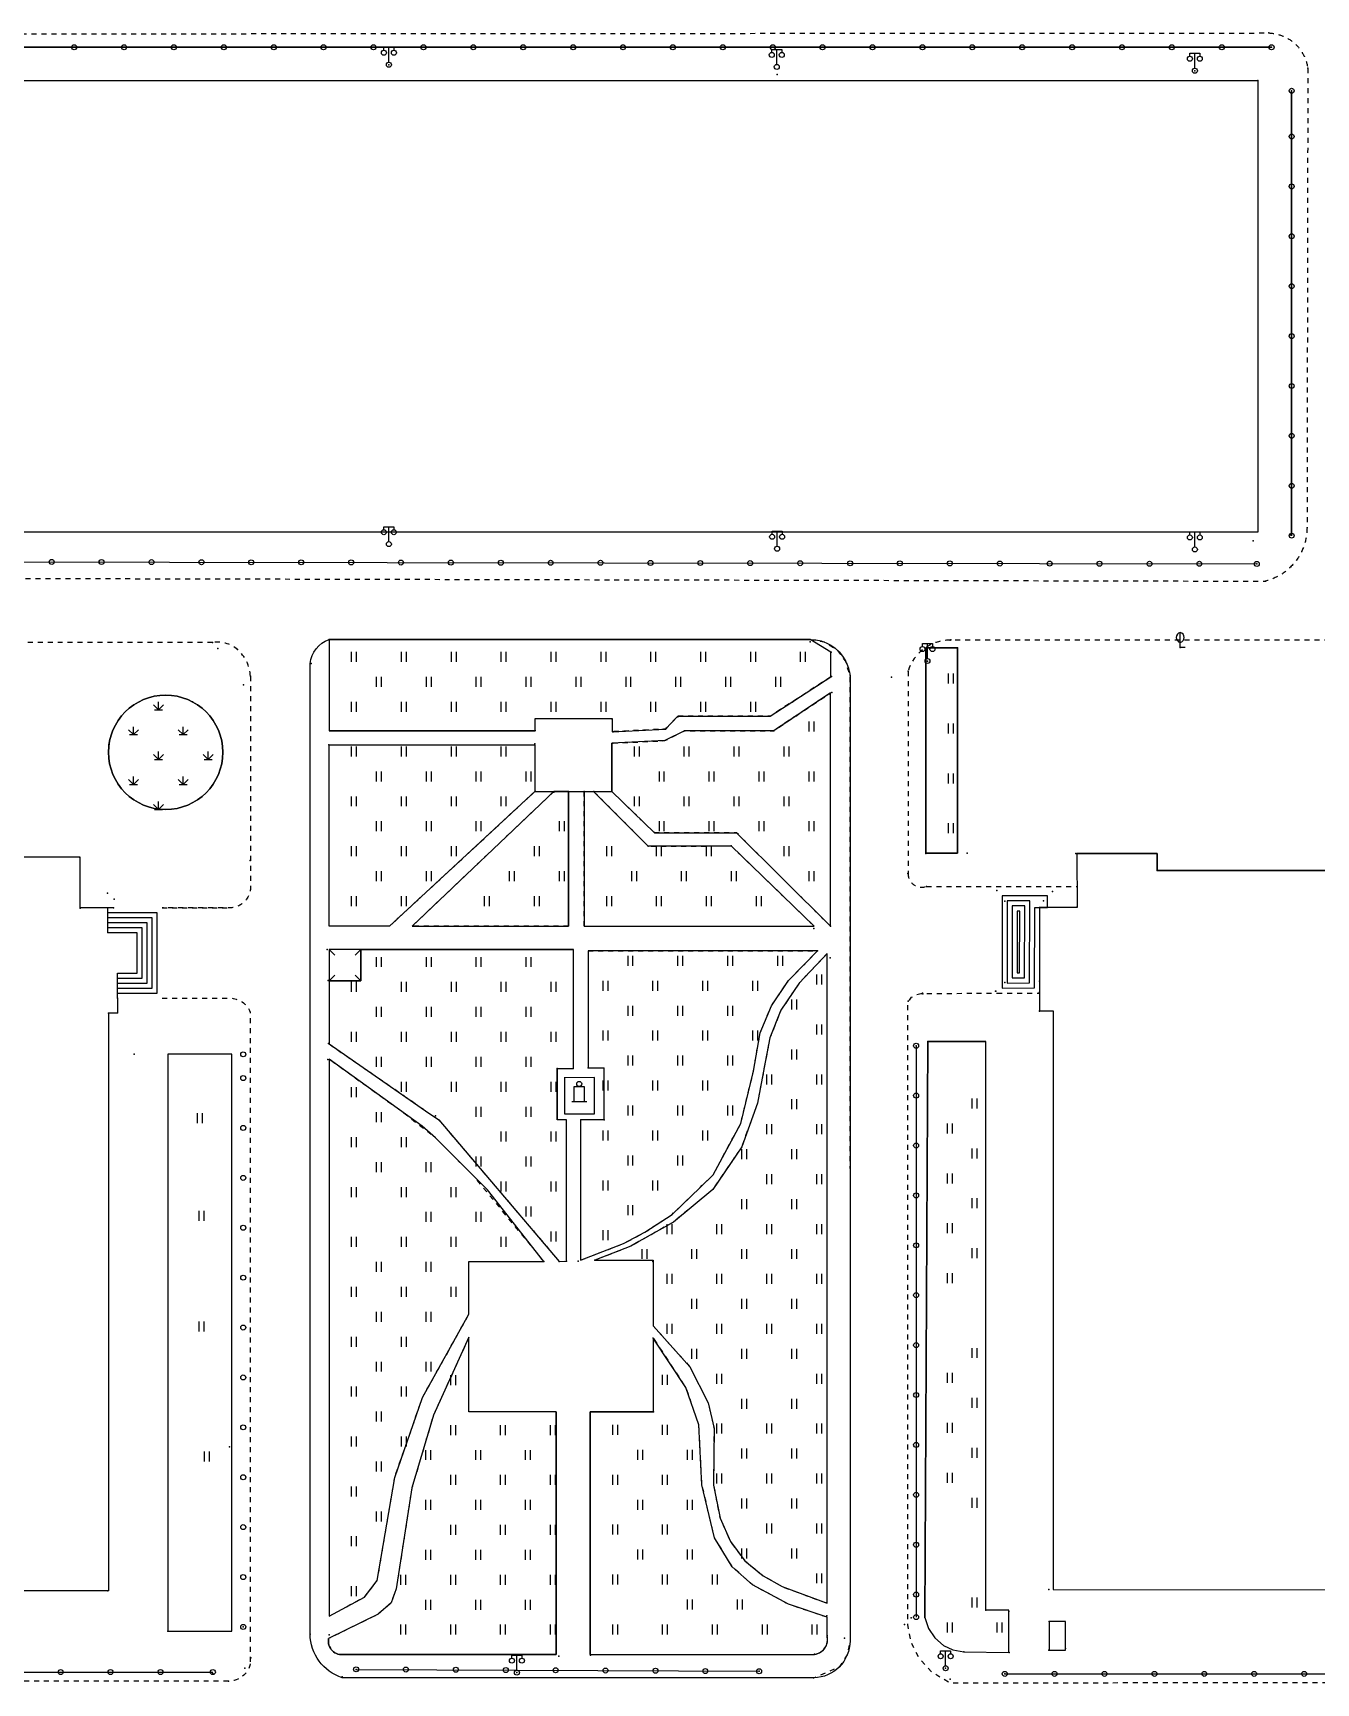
# Model space of a CAD drawing. Extents: x -992 to 2561, y -723 to 1492.
# Drawn here: x 2074.1 to 2202.7, y 652.7 to 818.1 of the extents above; entities that cross this region are included whole.
import ezdxf

# ---------------------------------------------------------------- set-up
doc = ezdxf.new("R2010")
doc.units = 0
doc.header["$LTSCALE"] = 0.5
doc.header["$PDSIZE"] = 0.2
doc.linetypes.add('X6', pattern=[2, 1, -1])
doc.layers.get('0').update_dxf_attribs({"linetype": 'CONTINUOUS'})
doc.layers.add('ASSIST', color=7, linetype='CONTINUOUS', plot=False)
for name, color, linetype in [('DLDW', 11, 'CONTINUOUS'), ('DLSS', 4, 'CONTINUOUS'), ('GCD', 1, 'CONTINUOUS'), ('JMD', 6, 'CONTINUOUS'), ('ZBTZ', 3, 'CONTINUOUS'), ('ZDH', 1, 'CONTINUOUS')]:
    doc.layers.add(name, color=color, linetype=linetype)
doc.linetypes.add('1161', pattern='A,0,[149,AAA.SHX,S=0.15,R=0,X=0,Y=0],-1.6', length=1.6)

# ---------------------------------------------------------------- blocks, each defined once
blk = doc.blocks.new('gc170')
at = {"linetype": 'Continuous'}
blk.add_circle((0, 0), 0.5, dxfattribs=at)
blk = doc.blocks.new('gc124')
for p, q in [((-1, 1), (0, 0)), ((-0.8, 0), (0.8, 0)), ((0, 0), (0, 1.6)), ((0, 0), (1, 1))]:
    blk.add_line(p, q)
blk = doc.blocks.new('gc121')
for p, q in [((-0.5, -1), (-0.5, 1)), ((0.5, -1), (0.5, 1))]:
    blk.add_line(p, q)
blk = doc.blocks.new('gc097')
for p, q in [((-1, 2.9), (-1, 3.5)), ((-1, 3.5), (1, 3.5)), ((0, 0.5), (0, 3.5)), ((1, 3.5), (1, 2.9))]:
    blk.add_line(p, q)
for centre in [(-1, 2.4), (0, 0), (1, 2.4)]:
    blk.add_circle(centre, 0.5)
blk = doc.blocks.new('gc143')
for p, q in [((0, 0), (0, 3)), ((1, 0), (0, 0))]:
    blk.add_line(p, q)
for centre, start, end in [((0.225, 2), 102.68038, 257.31962), ((-0.225, 2), 282.68038, 77.31962)]:
    blk.add_arc(centre, 1.025, start, end)
blk = doc.blocks.new('gc107')
for p, q in [((-1.5, 0), (1.5, 0)), ((-1, 0), (-1, 3)), ((-1, 3), (1, 3)), ((1, 3), (1, 0))]:
    blk.add_line(p, q)
blk.add_circle((0, 3.5), 0.5)

msp = doc.modelspace()

# ---------------------------------------------------------------- linework, layer by layer
at = {"linetype": 'Continuous'}
for p, q in [((2154.08, 756.02, -1.49), (2152, 757.3, 3.12)), ((2124.45, 748.17, -0.49), (2103.79, 748.14, 0.34)), ((2103.79, 728.58, 0.62), (2103.79, 746.75, 0.62)), ((2103.79, 746.75, 0.62), (2124.41, 746.75, 3.12)), ((2124.41, 746.75, 3.12), (2124.41, 742.07, 3.12)), ((2132.13, 742.07, 3.12), (2132.13, 746.9, 3.12)), ((2124.45, 742.09, -0.55), (2109.85, 728.58, -0.36)), ((2126.31, 742.08, -0.57), (2112.12, 728.58, -0.37)), ((2124.41, 742.07, 3.12), (2132.13, 742.07, 3.12)), ((2127.79, 742.07, -0.58), (2127.79, 728.58, -0.41)), ((2127.79, 742.07, -0.58), (2129.36, 742.05, -0.57)), ((2129.36, 742.05, -0.57), (2129.36, 728.58, -0.42)), ((2109.85, 728.58, 0.62), (2103.79, 728.58, 0.62)), ((2103.79, 726.24, -0.43), (2103.79, 723.1, -0.54)), ((2106.97, 723.1, -0.54), (2106.97, 726.23, -0.43)), ((2103.79, 723.1, -0.54), (2106.97, 723.1, -0.54)), ((2103.79, 723.1, 3.12), (2103.79, 716.77, 3.12)), ((2163.8, 717, -0.4), (2169.61, 717, -1.58)), ((2126.64, 714.32, 0.74), (2128.23, 714.32, -0.44)), ((2126.85, 694.98, -0.39), (2127.59, 694.99, 0.85)), ((2136.25, 687.27, 1.18), (2136.25, 687.37, 1.71)), ((2136.25, 687.27, 1.18), (2136.25, 679.9, 3.11)), ((2129.96, 655.6, 3.12), (2129.96, 679.9, 3.12)), ((2153.7, 657.48, 3.12), (2153.7, 659.32, -0.93)), ((2129.96, 655.6, 3.12), (2152.44, 655.6, 3.12))]:
    msp.add_line(p, q, dxfattribs=at)
at = {"linetype": 'Continuous', "flags": 128}
for points, elevation in [([(2198.23, 816.64), (2068.24, 816.64)], 1.65), ([(2200.24, 812.28), (2200.24, 767.7)], 1.46), ([(2103.79, 757.3), (2152, 757.3)], 3.12), ([(2103.79, 757.3), (2103.79, 748.14), (2124.45, 748.14), (2124.45, 749.37), (2132.16, 749.37), (2132.16, 748.06)], 3.12), ([(2154.08, 753.57), (2154.08, 756.02)], -1.49), ([(2101.89, 657.64), (2101.89, 754.88)], 3.12), ([(2154.02, 728.58), (2154.02, 751.94)], -0.48), ([(2130.33, 742.04), (2135.77, 736.58), (2144.08, 736.61), (2152.38, 728.58)], -0.57), ([(2178.72, 735.84), (2186.76, 735.84), (2186.76, 734.16)], -0.39), ([(2186.76, 734.16), (2241.74, 734.16), (2270.45, 734.16)], -0.39), ([(2106.97, 726.23), (2128.29, 726.23)], 3.12), ([(2128.29, 725.53), (2128.29, 726.23)], 3.12), ([(2152.73, 726.09), (2129.76, 726.09), (2129.76, 714.37), (2131.33, 714.37), (2131.33, 709.18), (2128.99, 709.18), (2128.99, 695.09)], 0.85), ([(2127.59, 694.99), (2127.59, 709.18), (2126.64, 709.18), (2126.64, 714.32), (2128.29, 714.32), (2128.29, 725.53)], 3.12), ([(2153.71, 660.72), (2153.71, 725.82)], -0.29), ([(2163.49, 659.31), (2163.8, 717), (2168.11, 717)], -1.58), ([(2126.64, 714.32), (2126.64, 709.19)], 0.74), ([(2130.4, 695.09), (2136.25, 695.09), (2136.25, 688.52)], 0.85), ([(2126.53, 679.91), (2117.8, 679.91), (2117.8, 687.39)], 3.12), ([(2126.53, 679.91), (2126.53, 655.6)], 3.12), ([(2129.96, 679.9), (2136.25, 679.9)], 3.12)]:
    msp.add_lwpolyline(points, dxfattribs=dict(at, elevation=elevation))
at = {"color": 5, "linetype": 'Continuous', "elevation": 0.33, "flags": 128}
msp.add_lwpolyline([(2062.34, 768.05), (2062.34, 813.3), (2196.84, 813.3), (2196.84, 768.05), (2062.34, 768.05)], dxfattribs=at)
at = {"linetype": 'Continuous', "flags": 128}
for points, elevation in [([(2101.89, 754.88, -0.300336), (2103.79, 757.3, -1.23)], 3.12), ([(2152, 757.3, -0.282328), (2155.52, 755.15, -0.083807), (2155.99, 753.64, -1.475766)], 3.12), ([(2155.99, 753.64), (2155.99, 656.97, -0.199858), (2154.89, 654.33, -0.189543), (2152.39, 653.25, -0.030572)], 3.12), ([(2152.39, 653.25), (2105.1, 653.25, -0.322502), (2101.89, 657.64, -0.633506)], -0.4), ([(2126.53, 655.6), (2105.33, 655.6, -0.528626), (2103.74, 657.18, -1.760027)], 3.12), ([(2152.44, 655.6, 0.441575), (2153.7, 657.48, -14.41452)], 3.12)]:
    msp.add_lwpolyline(points, format="xyb", dxfattribs=dict(at, elevation=elevation))
at = {"color": 4, "linetype": 'X6', "elevation": 3.12, "flags": 128}
for points in [[(2166.01, 757.24, 0.330074), (2161.8, 754.11, 1.349776)], [(2161.8, 733.85, 0.516901), (2163.64, 732.55, -0.099234)]]:
    msp.add_lwpolyline(points, format="xyb", dxfattribs=at)
at = {"linetype": 'Continuous', "elevation": 1.93, "flags": 128}
msp.add_lwpolyline([(2166.76, 735.88), (2163.6, 735.88), (2163.6, 756.47), (2166.76, 756.47), (2166.76, 735.88)], close=True, dxfattribs=at)
at = {"layer": 'ASSIST', "linetype": 'Continuous', "flags": 128}
for points, elevation in [([(2068.24, 816.64), (2198.23, 816.64)], 3.12), ([(2200.24, 767.7), (2200.24, 812.28)], 3.12), ([(2065.99, 765.08), (2196.74, 764.87)], 3.12), ([(2162.61, 716.59), (2162.61, 659.33)], 3.12), ([(2041.89, 653.83), (2092.14, 653.83)], -8.92), ([(2106.49, 654.1), (2146.87, 653.91)], -1.72), ([(2171.49, 653.65), (2218.78, 653.65)], 3.12)]:
    msp.add_lwpolyline(points, dxfattribs=dict(at, elevation=elevation))
at = {"layer": 'DLDW', "linetype": 'Continuous', "elevation": 3.12, "flags": 128}
for points in [[(2127.38, 713.45), (2127.38, 709.78), (2130.39, 709.78)], [(2127.38, 713.45), (2127.38, 709.78), (2130.39, 709.78), (2130.39, 713.39), (2127.38, 713.38)], [(2175.93, 658.9), (2175.93, 656.03), (2177.59, 656.03), (2177.59, 658.9), (2175.93, 658.9)]]:
    msp.add_lwpolyline(points, dxfattribs=at)
at = {"layer": 'DLSS', "linetype": 'X6'}
msp.add_line((2170.73, 721.87, 3.12), (2174.98, 721.85, -0.39), dxfattribs=at)
at = {"layer": 'DLSS', "linetype": 'X6', "flags": 128}
for points, elevation in [([(2061.97, 817.98), (2197.96, 818.07)], 0.28), ([(2201.86, 814.55), (2201.78, 768.47)], 1.53), ([(2062.37, 763.44), (2197.61, 763.14)], 0.28), ([(2152, 757.3), (2153.4, 757.05), (2154.66, 756.28), (2155.52, 755.12), (2155.98, 753.61), (2155.99, 656.97), (2155.7, 655.54), (2154.89, 654.33), (2152.4, 653.26), (2152.39, 653.25), (2105.1, 653.25)], 3.12), ([(2092.09, 756.98), (1962.49, 756.98)], -8.92), ([(2370.02, 757.24), (2166.01, 757.24)], 3.12), ([(2161.8, 754.11), (2161.8, 733.85)], 3.12), ([(2095.91, 753.61), (2095.91, 735.14), (2095.91, 732.57)], -8.92), ([(2154.08, 753.57), (2147.99, 749.61), (2138.73, 749.61), (2137.49, 748.32), (2132.15, 748.06)], -1.49), ([(2132.15, 748.06), (2137.49, 748.32), (2138.73, 749.61), (2147.99, 749.61), (2154.08, 753.57)], 3.12), ([(2154.02, 751.93), (2148.34, 748.16), (2139.41, 748.16), (2137.44, 747.16), (2132.13, 746.9)], -0.48), ([(2132.23, 746.9), (2137.44, 747.16), (2139.41, 748.16), (2148.34, 748.16), (2154.02, 751.93)], -1.3), ([(2103.79, 748.14), (2124.45, 748.17)], 0.66), ([(2103.79, 748.14), (2124.45, 748.17)], 0.34), ([(2103.79, 746.75), (2124.41, 746.75)], 0.62), ([(2124.45, 742.09), (2109.85, 728.58)], 0.62), ([(2109.85, 728.58), (2124.41, 742.07)], 0.62), ([(2112.12, 728.58), (2126.31, 742.08)], 3.12), ([(2127.79, 742.07), (2127.79, 728.58)], -0.55), ([(2129.36, 728.58), (2129.36, 742.05)], -0.42), ([(2130.33, 742.04), (2135.77, 736.58), (2144.08, 736.61), (2152.38, 728.58)], -0.57), ([(2154.02, 728.58), (2144.62, 737.92), (2136.4, 737.92), (2132.16, 742.02)], -0.48), ([(2163.64, 732.55), (2178.73, 732.53)], 3.12), ([(2087.07, 730.4), (2093.83, 730.4)], -0.13), ([(2109.85, 728.58), (2103.79, 728.58)], 0.62), ([(2127.79, 728.58), (2112.12, 728.58)], -0.41), ([(2129.36, 728.58), (2152.38, 728.58)], -0.42), ([(2106.97, 726.23), (2128.29, 726.23)], 3.12), ([(2128.29, 714.32), (2128.29, 726.23)], 3.12), ([(2128.99, 695.1), (2133.3, 696.77), (2135.44, 697.91), (2138.15, 699.68), (2140.96, 702.39), (2142.27, 703.65), (2145.03, 708.79), (2146.31, 714.05), (2146.98, 717.87), (2148.11, 720.6), (2149.82, 723.11), (2152.73, 726.09)], 0.47), ([(2129.76, 726.09), (2129.76, 714.37)], 3.12), ([(2129.76, 726.09), (2152.73, 726.09)], 3.12), ([(2153.71, 725.82), (2150.88, 722.87), (2149.07, 720.14), (2147.96, 717.39), (2147.49, 714.94), (2146.71, 710.82), (2145.13, 706.45), (2142.23, 702.2), (2138.29, 698.92), (2134.83, 696.96), (2134.01, 696.5), (2130.4, 695.09)], -0.29), ([(2223.77, 662.08), (2223.77, 655.58), (2223.62, 654.75), (2223.3, 654.1), (2222.93, 653.62), (2222.46, 653.23), (2221.8, 652.9), (2221.01, 652.74), (2220.62, 652.74), (2166.01, 652.73), (2164.14, 653.84), (2162.91, 655.2), (2162.13, 656.76), (2161.78, 658.58), (2161.78, 720.62), (2161.95, 721.15), (2162.16, 721.44), (2162.52, 721.69), (2163.08, 721.82), (2163.58, 721.81), (2170.73, 721.87)], 3.12), ([(2103.78, 716.77), (2111.48, 711.45), (2113.46, 710.08), (2114.77, 709.17), (2120.44, 702.51), (2124.42, 697.84), (2126.85, 694.98), (2127.59, 694.99)], 3.12), ([(2125.29, 694.98), (2118.39, 703.41), (2114.46, 707.35), (2111.03, 710.02), (2107.98, 712.21), (2103.78, 715.23)], 3.12), ([(2127.59, 694.99), (2127.59, 709.18)], 3.12), ([(2128.99, 709.19), (2128.99, 709.18)], 0.47), ([(2128.99, 709.19), (2128.99, 695.1)], 3.12), ([(2103.78, 659.43), (2107.33, 661.35), (2108.62, 662.99), (2110.36, 673.33), (2113.15, 681.34), (2117.8, 689.68)], 3.12), ([(2103.78, 659.43), (2107.33, 661.35), (2108.62, 662.99), (2110.36, 673.33), (2113.15, 681.34), (2117.8, 689.68)], 3.12), ([(2136.26, 688.52), (2139.93, 684.43), (2141.77, 680.8), (2142.36, 678.23), (2142.31, 672.55), (2142.96, 669.24), (2144.01, 666.91), (2145.44, 664.99), (2147.28, 663.47), (2149.19, 662.39), (2153.71, 660.72)], -0.29), ([(2117.8, 687.39), (2114.25, 679.57), (2112.08, 672.28), (2110.51, 662.16), (2110, 660.75), (2108.71, 659.63), (2103.74, 657.18)], 3.12), ([(2117.8, 687.39), (2114.25, 679.57), (2112.08, 672.28), (2110.51, 662.16), (2110, 660.75), (2108.71, 659.63), (2103.74, 657.18)], 3.12), ([(2153.7, 659.32), (2149.82, 660.62), (2146.22, 662.58), (2144.19, 664.37), (2142.41, 667.29), (2141.15, 672.59), (2140.84, 678.6), (2139.55, 682.35), (2136.25, 687.37)], -0.93), ([(2126.53, 679.91), (2126.53, 655.6)], 3.12), ([(2129.96, 655.6), (2129.96, 679.9)], 3.12), ([(2153.7, 659.32), (2149.82, 660.62), (2146.22, 662.58)], 3.12), ([(2093.72, 652.91), (1899.8, 652.91), (1899.31, 652.91)], -8.92)]:
    msp.add_lwpolyline(points, dxfattribs=dict(at, elevation=elevation))
for points in [[(2197.96, 818.07, -0.083021), (2199.29, 817.79, -0.083021), (2200.45, 817.1, -0.090619), (2201.39, 815.95, -0.090619), (2201.86, 814.55)], [(2201.78, 768.47, -0.080328), (2201.49, 766.73, -0.080328), (2200.66, 765.16, -0.084363), (2199.31, 763.89, -0.084363), (2197.61, 763.14)]]:
    msp.add_lwpolyline(points, format="xyb", dxfattribs=at)
for points, elevation in [([(2095.91, 753.61, 0.204131), (2094.6, 756.29, 0.225426), (2092.09, 756.98)], -8.92), ([(2095.91, 732.57), (2095.91, 732.57, -0.42091), (2093.83, 730.4), (2087.07, 730.4)], -0.13), ([(2087.07, 721.36), (2093.83, 721.36, -0.310334), (2095.89, 719.95), (2095.89, 654.66)], -0.13), ([(2095.89, 654.66, -0.354339), (2093.72, 652.91)], -8.92)]:
    msp.add_lwpolyline(points, format="xyb", dxfattribs=dict(at, elevation=elevation))
at = {"layer": 'GCD', "linetype": 'Continuous'}
msp.add_line((2082.17, 730.4, 0.49), (2081.6, 730.41, 0.17), dxfattribs=at)
msp.add_circle((2087.41, 745.99, 0.03), 5.73, dxfattribs=at)
at = {"layer": 'JMD', "linetype": 'Continuous'}
for p, q in [((2081.6, 730.41, -8.92), (2081.59, 727.91, -8.92)), ((2103.79, 726.23, 3.12), (2104.35, 725.66, 3.12)), ((2106.97, 726.23, 3.12), (2106.4, 725.66, 3.12)), ((2082.6, 721.36, -8.92), (2082.6, 723.86, -8.92)), ((2103.79, 723.1, 3.12), (2104.35, 723.67, 3.12)), ((2106.97, 723.1, 3.12), (2106.4, 723.67, 3.12)), ((2172.75, 723.88, -0.39), (2172.75, 723.88, -0.39))]:
    msp.add_line(p, q, dxfattribs=at)
at = {"layer": 'JMD', "linetype": 'Continuous', "flags": 128}
for points, elevation in [([(2178.72, 735.84), (2178.74, 730.44), (2174.99, 730.44), (2174.99, 720.08), (2176.33, 720.07), (2176.33, 662.1), (2310.11, 662.02)], -0.39), ([(2289.54, 734.16), (2186.76, 734.16), (2186.76, 735.84), (2178.72, 735.84)], -0.39), ([(2081.6, 730.41), (2078.86, 730.41), (2078.86, 735.49), (2070.72, 735.49), (2070.72, 735.43)], -8.92), ([(2082.6, 721.86), (2086.57, 721.86), (2086.57, 729.9), (2081.6, 729.91)], -0.13), ([(2082.6, 722.36), (2086.07, 722.36), (2086.07, 729.4), (2081.6, 729.41)], -0.13), ([(2082.6, 723.86), (2084.57, 723.86), (2084.57, 727.9), (2081.59, 727.91)], -0.13), ([(2082.6, 722.86), (2085.57, 722.86), (2085.57, 728.9), (2081.6, 728.91)], -0.13), ([(2082.6, 723.36), (2085.07, 723.36), (2085.07, 728.4), (2081.6, 728.41)], -0.13), ([(2082.6, 721.36), (2082.6, 719.85), (2081.68, 719.85)], -8.92), ([(2081.68, 719.85), (2081.68, 661.96)], -0.05), ([(2081.62, 661.96), (1962.78, 661.96), (1947.26, 661.96), (1947.26, 661.68)], -0.05)]:
    msp.add_lwpolyline(points, dxfattribs=dict(at, elevation=elevation))
for points, elevation in [([(2171.23, 731.62), (2171.23, 722.37), (2174.48, 722.4), (2174.49, 730.44), (2175.78, 730.44), (2175.78, 731.62)], -0.39), ([(2171.74, 731.11), (2171.74, 722.87), (2173.98, 722.89), (2173.99, 731.11)], -0.39), ([(2172.24, 730.6), (2172.24, 723.38), (2173.48, 723.39), (2173.49, 730.6)], -0.39), ([(2172.75, 730.09), (2172.75, 723.88), (2172.98, 723.88), (2172.99, 730.09)], -0.39), ([(2106.97, 726.23), (2103.79, 726.23), (2103.79, 723.1), (2106.97, 723.1)], 3.12)]:
    msp.add_lwpolyline(points, close=True, dxfattribs=dict(at, elevation=elevation))
at = {"layer": 'ZBTZ', "linetype": 'Continuous', "flags": 128}
for points, elevation in [([(2103.79, 757.3), (2103.79, 748.14), (2124.45, 748.14), (2124.45, 749.37), (2132.16, 749.37), (2132.15, 748.06), (2137.49, 748.32), (2138.73, 749.61), (2147.99, 749.61), (2154.08, 753.57), (2154.08, 756.02), (2152, 757.3)], 3.12), ([(2166.76, 756.47), (2163.6, 756.47), (2163.6, 735.88), (2166.76, 735.88)], 3.12), ([(2154.02, 751.94), (2148.34, 748.16), (2139.41, 748.16), (2137.44, 747.16), (2132.13, 746.9), (2132.13, 742.07), (2136.4, 737.92), (2144.62, 737.92), (2154.02, 728.58), (2154.02, 751.93)], -0.48), ([(2109.85, 728.58), (2103.79, 728.58), (2103.79, 746.75), (2124.41, 746.75), (2124.41, 742.07), (2109.85, 728.58)], 0.62), ([(2126.3, 742), (2126.3, 742.08), (2112.12, 728.58), (2127.79, 728.58), (2127.79, 742.07), (2126.31, 742.08)], -0.55), ([(2129.36, 742.05), (2129.36, 728.58), (2152.38, 728.58), (2144.08, 736.61), (2135.77, 736.58), (2130.33, 742.04), (2129.36, 742.04)], -0.57), ([(2128.29, 725.53), (2128.29, 726.23), (2106.97, 726.23), (2106.97, 723.1), (2106.97, 723.1), (2103.79, 723.1), (2103.79, 716.77), (2111.48, 711.45), (2113.46, 710.08), (2114.77, 709.17), (2120.44, 702.51), (2124.42, 697.84), (2126.85, 694.98), (2127.59, 694.99), (2127.59, 709.18), (2126.64, 709.18), (2126.64, 714.32), (2128.29, 714.32)], 3.12), ([(2146.98, 717.87), (2148.11, 720.6), (2149.82, 723.11), (2152.73, 726.09), (2129.76, 726.09), (2129.76, 714.37), (2131.33, 714.37), (2131.33, 709.18), (2128.99, 709.18), (2128.99, 709.18), (2128.99, 695.1), (2133.3, 696.77), (2135.44, 697.91), (2138.15, 699.68), (2140.96, 702.39), (2142.27, 703.65), (2145.03, 708.79), (2146.31, 714.05)], 3.12), ([(2153.71, 725.82), (2150.88, 722.87), (2149.07, 720.14), (2147.96, 717.39), (2147.49, 714.94), (2146.71, 710.82), (2145.13, 706.45), (2142.23, 702.2), (2138.29, 698.92), (2134.83, 696.96), (2134.01, 696.5), (2130.4, 695.09), (2136.25, 695.09), (2136.25, 688.53), (2139.93, 684.43), (2141.77, 680.8), (2142.36, 678.23), (2142.31, 672.55), (2142.96, 669.24), (2144.01, 666.91), (2145.44, 664.99), (2147.28, 663.47), (2149.19, 662.39), (2153.71, 660.72)], 3.12), ([(2167.39, 655.85), (2171.9, 655.8), (2171.9, 660.04), (2169.61, 660.04), (2169.61, 717), (2163.8, 717), (2163.49, 659.31), (2163.85, 658.18), (2164.47, 657.26), (2165.36, 656.5), (2166.29, 656.05), (2167.39, 655.85)], -1.58), ([(2094.03, 715.73), (2087.64, 715.73), (2087.64, 657.93), (2094.03, 657.93), (2094.03, 676.39)], -8.92), ([(2103.78, 715.23), (2103.78, 659.43), (2107.33, 661.35), (2108.62, 662.99), (2110.36, 673.33), (2113.15, 681.34), (2117.8, 689.68), (2117.8, 694.98), (2125.29, 694.98), (2119.65, 702.15), (2114.46, 707.35), (2113.12, 708.52), (2103.78, 715.23)], 3.12), ([(2129.96, 655.6), (2152.44, 655.6), (2152.93, 655.75), (2153.32, 656.06), (2153.62, 656.49), (2153.72, 657), (2153.7, 657.48), (2153.7, 659.32), (2149.82, 660.62), (2146.22, 662.58), (2144.19, 664.37), (2142.41, 667.29), (2141.15, 672.59), (2140.84, 678.6), (2139.55, 682.35), (2136.25, 687.27), (2136.25, 679.9), (2129.96, 679.9), (2129.96, 655.6)], 3.12)]:
    msp.add_lwpolyline(points, close=True, dxfattribs=dict(at, elevation=elevation))
at = {"layer": 'ZBTZ', "linetype": '1161', "elevation": -8.92, "flags": 128}
msp.add_lwpolyline([(2081.68, 745.99, 1), (2093.14, 745.99, 1)], format="xyb", close=True, dxfattribs=at)
at = {"layer": 'ZBTZ', "linetype": 'Continuous', "elevation": 3.12, "flags": 128}
msp.add_lwpolyline([(2126.53, 679.91), (2117.8, 679.91), (2117.8, 687.39), (2114.25, 679.57), (2112.08, 672.28), (2110.51, 662.16), (2110, 660.75), (2108.71, 659.63), (2103.74, 657.18, 0.528626), (2105.33, 655.6), (2126.53, 655.6)], format="xyb", close=True, dxfattribs=at)
at = {"layer": 'ZDH', "linetype": 'Continuous'}
for p in [(2197.96, 818.07, 1.52), (2198.23, 816.64, 1.65), (2109.78, 814.89, -0.18), (2148.68, 813.9, -0.01), (2190.54, 814.29, 0.08), (2201.86, 814.55, 1.53), (2196.84, 813.3, 1.51), (2200.24, 812.28, 1.46), (2196.39, 767.19, 1.68), (2200.13, 767.77, 1.63), (2201.78, 768.47, 1.7), (2196.74, 764.87, 1.79), (2197.61, 763.14, 1.8), (2103.79, 757.3, 0.66), (2103.79, 757.3, 0.66), (2166.1, 757.26, 3.1), (2092.09, 756.98, -0.09), (2092.09, 756.98, -0.09), (2092.63, 756.4, -0.12), (2092.63, 756.4, -0.12), (2094.6, 756.29, -0.09), (2094.6, 756.29, -0.09), (2152, 757.06, -0.63), (2152, 757.06, -0.63), (2154.09, 756.03, -0.65), (2154.09, 756.03, -0.65), (2166.01, 757.24, 1.79), (2166.76, 756.47, 2.06), (2189.08, 756.5, 3.91), (2102, 754.89, 0.53), (2102, 754.89, 0.53), (2161.8, 754.11, 1.73), (2163.75, 755.14, 1.95), (2095.2, 752.74, -0.05), (2095.2, 752.74, -0.05), (2095.91, 753.61, -0.04), (2095.91, 753.61, -0.04), (2154.14, 753.59, -0.56), (2154.14, 753.59, -0.56), (2155.99, 753.64, -0.63), (2155.99, 753.64, -0.63), (2160.16, 753.53, -0.59), (2160.16, 753.53, -0.59), (2090.1, 751.05, 0.03), (2090.1, 751.05, 0.03), (2154.17, 751.97, -0.57), (2154.17, 751.97, -0.57), (2132.16, 749.31, -1.7), (2132.16, 749.31, -1.7), (2138.73, 749.53, -1.77), (2138.73, 749.53, -1.77), (2147.99, 749.61, -0.56), (2147.99, 749.61, -0.56), (2124.45, 748.17, -0.49), (2124.45, 748.17, -0.49), (2132.25, 748.06, -0.57), (2132.25, 748.06, -0.57), (2137.49, 748.32, -0.58), (2137.49, 748.32, -0.58), (2139.41, 748.16, -0.58), (2139.41, 748.16, -0.58), (2148.34, 748.16, -0.55), (2148.34, 748.16, -0.55), (2081.73, 746.78, 0.02), (2081.73, 746.78, 0.02), (2103.77, 746.75, 0.62), (2103.77, 746.75, 0.62), (2124.41, 746.83, 0.57), (2124.41, 746.83, 0.57), (2132.23, 746.9, -0.58), (2132.23, 746.9, -0.58), (2082.62, 742.84, 0.11), (2082.62, 742.84, 0.11), (2132.13, 742.48, -0.59), (2132.13, 742.48, -0.59), (2124.45, 742.09, -0.55), (2124.45, 742.09, -0.55), (2126.3, 742, -0.55), (2126.3, 742, -0.55), (2127.79, 742.07, -0.58), (2127.79, 742.07, -0.58), (2129.36, 742.05, -0.57), (2129.36, 742.05, -0.57), (2130.33, 742.08, -0.56), (2130.33, 742.08, -0.56), (2136.4, 737.97, -0.59), (2136.4, 737.97, -0.59), (2144.62, 737.92, -0.54), (2144.62, 737.92, -0.54), (2135.77, 736.58, -0.57), (2135.77, 736.58, -0.57), (2144.08, 736.61, 0.24), (2144.08, 736.61, 0.24), (2163.6, 735.84, 1.94), (2167.71, 735.88, 1.93), (2178.62, 735.84, 4.33), (2186.76, 735.78, 1.95), (2078.79, 735.49, 0.2), (2078.79, 735.49, 0.2), (2095.88, 735.14, 0.04), (2095.88, 735.14, 0.04), (2186.77, 734.16, 1.96), (2161.78, 733.85, 1.88), (2163.64, 732.55, 1.87), (2081.58, 731.87, 0.2), (2081.58, 731.87, 0.2), (2082.24, 731.28, 0.47), (2082.24, 731.28, 0.47), (2170.7, 732.13, -0.46), (2171.49, 731.08, 0), (2175.37, 731.12, -0.01), (2176.28, 732.04, -0.35), (2078.86, 730.36, 0.27), (2078.86, 730.36, 0.27), (2081.6, 730.41, 0.17), (2081.6, 730.41, 0.17), (2082.17, 730.4, 0.49), (2082.17, 730.4, 0.49), (2174.96, 730.44, 0.14), (2178.74, 730.52, -0.28), (2152.37, 728.32, -0.49), (2152.37, 728.32, -0.49), (2154.02, 728.58, -0.48), (2154.02, 728.58, -0.48), (2103.59, 726.24, 0.64), (2103.59, 726.24, 0.64), (2152.73, 726.09, -0.47), (2152.73, 726.09, -0.47), (2154.01, 725.39, -0.44), (2154.01, 725.39, -0.44), (2103.69, 723.12, 0.74), (2103.69, 723.12, 0.74), (2171.5, 722.94, 0.04), (2174.98, 723.05, 0.05), (2082.6, 721.36, -0.13), (2161.8, 721.07, -0.47), (2161.8, 721.07, -0.47), (2163.24, 721.86, -0.41), (2163.3, 721.8, -0.41), (2170.58, 722.06, -0.38), (2170.6, 722.07, -0.38), (2174.95, 721.9, -0.39), (2174.97, 721.96, -0.35), (2174.97, 721.95, -0.35), (2081.68, 719.85, -0.05), (2082.58, 719.88, -0.08), (2174.99, 720.08, -0.35), (2174.99, 720.06, -0.36), (2103.74, 716.82, 0.69), (2103.74, 716.82, 0.69), (2162.61, 716.59, -0.48), (2162.61, 716.59, -0.48), (2163.8, 717, -0.4), (2163.8, 717, -0.4), (2084.24, 715.73, -0.14), (2103.66, 715.22, 0.66), (2103.66, 715.22, 0.66), (2126.64, 714.32, 0.74), (2126.64, 714.32, 0.74), (2128.23, 714.32, -0.44), (2128.23, 714.32, -0.44), (2129.74, 714.37, 0.77), (2129.74, 714.37, 0.77), (2131.33, 714.35, 0.7), (2131.33, 714.35, 0.7), (2114.45, 709.55, 0.71), (2114.45, 709.55, 0.71), (2113.12, 708.52, 0.74), (2113.12, 708.52, 0.74), (2131.35, 709.18, -0.4), (2131.35, 709.18, -0.4), (2125.29, 694.98, -0.41), (2125.29, 694.98, -0.41), (2126.85, 694.98, -0.39), (2126.85, 694.98, -0.39), (2127.59, 694.99, 0.85), (2127.59, 694.99, 0.85), (2128.74, 695, 0.85), (2128.74, 695, 0.85), (2130.4, 695.09, 0.85), (2130.4, 695.09, 0.85), (2136.24, 694.97, -1.68), (2136.36, 687.2, -0.39), (2136.28, 679.92, -2.77), (2093.82, 676.39, -0.17), (2081.62, 661.96, -0.03), (2175.92, 662.11, 0.48), (2175.92, 662.11, 0.48), (2153.66, 660.81, -0.35), (2153.66, 660.81, -0.35), (2169.61, 660.04, -1.65), (2171.9, 659.91, -1.65), (2095.19, 658.35, -0.11), (2153.67, 659.45, -0.34), (2153.67, 659.45, -0.34), (2161.44, 658.61, -0.44), (2161.44, 658.61, -0.44), (2162.13, 659.25, -0.43), (2162.13, 659.25, -0.43), (2163.49, 659.31, -1.61), (2175.93, 658.9, -1.59), (2087.64, 657.93, -0.08), (2101.89, 657.64, -2.87), (2103.78, 657.55, -2.84), (2153.7, 657.48, -0.27), (2153.7, 657.48, -0.27), (2155.45, 657.22, -0.4), (2155.45, 657.22, -0.4), (2095.93, 655.26, -0.13), (2105.32, 655.58, -1.62), (2126.82, 655.41, -1.45), (2129.98, 655.52, -1.54), (2152.44, 655.62, -0.31), (2152.44, 655.62, -0.31), (2167.39, 655.85, -1.58), (2171.92, 655.8, -2.8), (2175.9, 656.03, -1.52), (2177.59, 656.2, -1.51), (2092.14, 653.7, -0.12), (2095.34, 654.23, -0.17), (2105.09, 653.34, -1.71), (2106.49, 654.1, -1.72), (2122.61, 653.77, -1.54), (2146.87, 653.91, -1.62), (2152.33, 653.25, -1.44), (2152.33, 653.25, -1.44), (2165.57, 654.21, -0.22), (2165.57, 654.21, -0.22), (2166.01, 653.12, 0.44), (2166.01, 653.12, 0.44), (2171.49, 653.65, -1.61), (2093.72, 652.91, -0.16)]:
    msp.add_point(p, dxfattribs=at)

# ---------------------------------------------------------------- block references
at = {"layer": 'DLDW', "linetype": 'Continuous', "xscale": 0.5, "yscale": 0.5}
for name, p in [('gc097', (2109.78, 814.89, -0.18)), ('gc097', (2148.65, 814.67, -0.01)), ('gc097', (2190.54, 814.29, 0.08)), ('gc097', (2109.78, 766.85, 3.07)), ('gc097', (2148.68, 766.39, 3.07)), ('gc097', (2190.54, 766.32, 3.08)), ('gc097', (2163.75, 755.14, 1.95)), ('gc107', (2128.85, 711.01, 3.12)), ('gc097', (2122.61, 653.77, -1.54)), ('gc097', (2165.57, 654.21, -0.22))]:
    msp.add_blockref(name, p, dxfattribs=at)
at = {"layer": 'ZBTZ', "linetype": 'Continuous', "xscale": 0.5, "yscale": 0.5}
for name, p in [('gc170', (2078.24, 816.64, 3.12)), ('gc170', (2083.24, 816.64, 3.12)), ('gc170', (2088.24, 816.64, 3.12)), ('gc170', (2093.24, 816.64, 3.12)), ('gc170', (2098.24, 816.64, 3.12)), ('gc170', (2103.24, 816.64, 3.12)), ('gc170', (2108.24, 816.64, 3.12)), ('gc170', (2113.24, 816.64, 3.12)), ('gc170', (2118.24, 816.64, 3.12)), ('gc170', (2123.24, 816.64, 3.12)), ('gc170', (2128.24, 816.64, 3.12)), ('gc170', (2133.24, 816.64, 3.12)), ('gc170', (2138.24, 816.64, 3.12)), ('gc170', (2143.24, 816.64, 3.12)), ('gc170', (2148.24, 816.64, 3.12)), ('gc170', (2153.24, 816.64, 3.12)), ('gc170', (2158.24, 816.64, 3.12)), ('gc170', (2163.24, 816.64, 3.12)), ('gc170', (2168.24, 816.64, 3.12)), ('gc170', (2173.24, 816.64, 3.12)), ('gc170', (2178.24, 816.64, 3.12)), ('gc170', (2183.24, 816.64, 3.12)), ('gc170', (2188.24, 816.64, 3.12)), ('gc170', (2193.24, 816.64, 3.12)), ('gc170', (2198.23, 816.64, 3.12)), ('gc143', (2189.08, 756.5, 3.91)), ('gc121', (2106.29, 755.56, 3.12)), ('gc121', (2111.29, 755.56, 3.12)), ('gc121', (2116.29, 755.56, 3.12)), ('gc121', (2121.29, 755.56, 3.12)), ('gc121', (2126.29, 755.56, 3.12)), ('gc121', (2131.29, 755.56, 3.12)), ('gc121', (2136.29, 755.56, 3.12)), ('gc121', (2141.29, 755.56, 3.12)), ('gc121', (2146.29, 755.56, 3.12)), ('gc121', (2151.29, 755.56, 3.12)), ('gc121', (2108.79, 753.06, 3.12)), ('gc121', (2113.79, 753.06, 3.12)), ('gc121', (2118.79, 753.06, 3.12)), ('gc121', (2123.79, 753.06, 3.12)), ('gc121', (2128.79, 753.06, 3.12)), ('gc121', (2133.79, 753.06, 3.12)), ('gc121', (2138.79, 753.06, 3.12)), ('gc121', (2143.79, 753.06, 3.12)), ('gc121', (2148.79, 753.06, 3.12)), ('gc121', (2166.1, 753.38, 3.12)), ('gc124', (2086.68, 750.26, -8.92)), ('gc121', (2106.29, 750.56, 3.12)), ('gc121', (2111.29, 750.56, 3.12)), ('gc121', (2116.29, 750.56, 3.12)), ('gc121', (2121.29, 750.56, 3.12)), ('gc121', (2126.29, 750.56, 3.12)), ('gc121', (2131.29, 750.56, 3.12)), ('gc121', (2136.29, 750.56, 3.12)), ('gc121', (2141.29, 750.56, 3.12)), ('gc121', (2146.29, 750.56, 3.12)), ('gc121', (2152.13, 748.58, 3.12)), ('gc124', (2084.18, 747.76, -8.92)), ('gc124', (2089.18, 747.76, -8.92)), ('gc121', (2166.1, 748.38, 3.12)), ('gc124', (2086.68, 745.26, -8.92)), ('gc124', (2091.68, 745.26, -8.92)), ('gc121', (2106.29, 746.08, 3.12)), ('gc121', (2111.29, 746.08, 3.12)), ('gc121', (2116.29, 746.08, 3.12)), ('gc121', (2121.29, 746.08, 3.12)), ('gc121', (2134.63, 746.08, 3.12)), ('gc121', (2139.63, 746.08, 3.12)), ('gc121', (2144.63, 746.08, 3.12)), ('gc121', (2149.63, 746.08, 3.12)), ('gc121', (2108.79, 743.58, 3.12)), ('gc121', (2113.79, 743.58, 3.12)), ('gc121', (2118.79, 743.58, 3.12)), ('gc121', (2123.79, 743.58, 3.12)), ('gc121', (2137.13, 743.58, 3.12)), ('gc121', (2142.13, 743.58, 3.12)), ('gc121', (2147.13, 743.58, 3.12)), ('gc121', (2152.13, 743.58, 3.12)), ('gc124', (2084.18, 742.76, -8.92)), ('gc124', (2089.18, 742.76, -8.92)), ('gc121', (2166.1, 743.38, 3.12)), ('gc124', (2086.68, 740.26, -8.92)), ('gc121', (2106.29, 741.08, 3.12)), ('gc121', (2111.29, 741.08, 3.12)), ('gc121', (2116.29, 741.08, 3.12)), ('gc121', (2121.29, 741.08, 3.12)), ('gc121', (2134.63, 741.08, 3.12)), ('gc121', (2139.63, 741.08, 3.12)), ('gc121', (2144.63, 741.08, 3.12)), ('gc121', (2149.63, 741.08, 3.12)), ('gc121', (2108.79, 738.58, 3.12)), ('gc121', (2113.79, 738.58, 3.12)), ('gc121', (2118.79, 738.58, 3.12)), ('gc121', (2127.12, 738.58, 3.12)), ('gc121', (2137.13, 738.58, 3.12)), ('gc121', (2142.13, 738.58, 3.12)), ('gc121', (2147.13, 738.58, 3.12)), ('gc121', (2152.13, 738.58, 3.12)), ('gc121', (2166.1, 738.38, 3.12)), ('gc121', (2106.29, 736.08, 3.12)), ('gc121', (2111.29, 736.08, 3.12)), ('gc121', (2116.29, 736.08, 3.12)), ('gc121', (2124.62, 736.08, 3.12)), ('gc121', (2131.86, 736.08, 3.12)), ('gc121', (2136.86, 736.08, 3.12)), ('gc121', (2141.86, 736.08, 3.12)), ('gc121', (2149.63, 736.08, 3.12)), ('gc121', (2108.79, 733.58, 3.12)), ('gc121', (2113.79, 733.58, 3.12)), ('gc121', (2122.12, 733.58, 3.12)), ('gc121', (2127.12, 733.58, 3.12)), ('gc121', (2134.36, 733.58, 3.12)), ('gc121', (2139.36, 733.58, 3.12)), ('gc121', (2144.36, 733.58, 3.12)), ('gc121', (2152.13, 733.58, 3.12)), ('gc121', (2106.29, 731.08, 3.12)), ('gc121', (2111.29, 731.08, 3.12)), ('gc121', (2119.62, 731.08, 3.12)), ('gc121', (2124.62, 731.08, 3.12)), ('gc121', (2131.86, 731.08, 3.12)), ('gc121', (2136.86, 731.08, 3.12)), ('gc121', (2141.86, 731.08, 3.12)), ('gc121', (2146.86, 731.08, 3.12)), ('gc121', (2108.79, 724.98, 3.12)), ('gc121', (2113.79, 724.98, 3.12)), ('gc121', (2118.79, 724.98, 3.12)), ('gc121', (2123.79, 724.98, 3.12)), ('gc121', (2133.99, 725.1, 3.12)), ('gc121', (2138.99, 725.1, 3.12)), ('gc121', (2143.99, 725.1, 3.12)), ('gc121', (2148.99, 725.1, 3.12)), ('gc121', (2106.29, 722.48, 3.12)), ('gc121', (2111.29, 722.48, 3.12)), ('gc121', (2116.29, 722.48, 3.12)), ('gc121', (2121.29, 722.48, 3.12)), ('gc121', (2126.29, 722.48, 3.12)), ('gc121', (2131.49, 722.6, 3.12)), ('gc121', (2136.49, 722.6, 3.12)), ('gc121', (2141.49, 722.6, 3.12)), ('gc121', (2146.49, 722.6, 3.12)), ('gc121', (2152.9, 723.22, 3.12)), ('gc121', (2150.4, 720.72, 3.12)), ('gc121', (2108.79, 719.98, 3.12)), ('gc121', (2113.79, 719.98, 3.12)), ('gc121', (2118.79, 719.98, 3.12)), ('gc121', (2123.79, 719.98, 3.12)), ('gc121', (2133.99, 720.1, 3.12)), ('gc121', (2138.99, 720.1, 3.12)), ('gc121', (2143.99, 720.1, 3.12)), ('gc121', (2106.29, 717.48, 3.12)), ('gc121', (2111.29, 717.48, 3.12)), ('gc121', (2116.29, 717.48, 3.12)), ('gc121', (2121.29, 717.48, 3.12)), ('gc121', (2126.29, 717.48, 3.12)), ('gc121', (2131.49, 717.6, 3.12)), ('gc121', (2136.49, 717.6, 3.12)), ('gc121', (2141.49, 717.6, 3.12)), ('gc121', (2146.49, 717.6, 3.12)), ('gc121', (2152.9, 718.22, 3.12)), ('gc121', (2150.4, 715.72, 3.12)), ('gc121', (2108.79, 714.98, 3.12)), ('gc121', (2113.79, 714.98, 3.12)), ('gc121', (2118.79, 714.98, 3.12)), ('gc121', (2123.79, 714.98, 3.12)), ('gc121', (2133.99, 715.1, 3.12)), ('gc121', (2138.99, 715.1, 3.12)), ('gc121', (2143.99, 715.1, 3.12)), ('gc121', (2111.29, 712.48, 3.12)), ('gc121', (2116.29, 712.48, 3.12)), ('gc121', (2121.29, 712.48, 3.12)), ('gc121', (2126.29, 712.48, 3.12)), ('gc121', (2131.49, 712.6, 3.12)), ('gc121', (2136.49, 712.6, 3.12)), ('gc121', (2141.49, 712.6, 3.12)), ('gc121', (2147.9, 713.22, 3.12)), ('gc121', (2152.9, 713.22, 3.12)), ('gc121', (2106.28, 711.93, 3.12)), ('gc121', (2150.4, 710.72, 3.12)), ('gc121', (2168.49, 710.8, 3.12)), ('gc121', (2090.85, 709.34, -8.92)), ('gc121', (2108.78, 709.43, 3.12)), ('gc121', (2118.79, 709.98, 3.12)), ('gc121', (2123.79, 709.98, 3.12)), ('gc121', (2133.99, 710.1, 3.12)), ('gc121', (2138.99, 710.1, 3.12)), ('gc121', (2143.99, 710.1, 3.12)), ('gc121', (2121.29, 707.48, 3.12)), ('gc121', (2126.29, 707.48, 3.12)), ('gc121', (2131.49, 707.6, 3.12)), ('gc121', (2136.49, 707.6, 3.12)), ('gc121', (2141.49, 707.6, 3.12)), ('gc121', (2147.9, 708.22, 3.12)), ('gc121', (2152.9, 708.22, 3.12)), ('gc121', (2165.99, 708.3, 3.12)), ('gc121', (2106.28, 706.93, 3.12)), ('gc121', (2111.28, 706.93, 3.12)), ('gc121', (2145.4, 705.72, 3.12)), ('gc121', (2150.4, 705.72, 3.12)), ('gc121', (2168.49, 705.8, 3.12)), ('gc121', (2108.78, 704.43, 3.12)), ('gc121', (2113.78, 704.43, 3.12)), ('gc121', (2118.79, 704.98, 3.12)), ('gc121', (2123.79, 704.98, 3.12)), ('gc121', (2133.99, 705.1, 3.12)), ('gc121', (2138.99, 705.1, 3.12)), ('gc121', (2121.29, 702.48, 3.12)), ('gc121', (2126.29, 702.48, 3.12)), ('gc121', (2131.49, 702.6, 3.12)), ('gc121', (2136.49, 702.6, 3.12)), ('gc121', (2147.9, 703.22, 3.12)), ('gc121', (2152.9, 703.22, 3.12)), ('gc121', (2165.99, 703.3, 3.12)), ('gc121', (2106.28, 701.93, 3.12)), ('gc121', (2111.28, 701.93, 3.12)), ('gc121', (2116.28, 701.93, 3.12)), ('gc121', (2145.4, 700.72, 3.12)), ('gc121', (2150.4, 700.72, 3.12)), ('gc121', (2168.49, 700.8, 3.12)), ('gc121', (2091.02, 699.54, -8.92)), ('gc121', (2113.78, 699.43, 3.12)), ('gc121', (2118.78, 699.43, 3.12)), ('gc121', (2123.79, 699.98, 3.12)), ('gc121', (2133.99, 700.1, 3.12)), ('gc121', (2126.29, 697.48, 3.12)), ('gc121', (2131.49, 697.6, 3.12)), ('gc121', (2137.9, 698.22, 3.12)), ('gc121', (2142.9, 698.22, 3.12)), ('gc121', (2147.9, 698.22, 3.12)), ('gc121', (2152.9, 698.22, 3.12)), ('gc121', (2165.99, 698.3, 3.12)), ('gc121', (2106.28, 696.93, 3.12)), ('gc121', (2111.28, 696.93, 3.12)), ('gc121', (2116.28, 696.93, 3.12)), ('gc121', (2121.28, 696.93, 3.12)), ('gc121', (2135.4, 695.72, 3.12)), ('gc121', (2140.4, 695.72, 3.12)), ('gc121', (2145.4, 695.72, 3.12)), ('gc121', (2150.4, 695.72, 3.12)), ('gc121', (2168.49, 695.8, 3.12)), ('gc121', (2108.78, 694.43, 3.12)), ('gc121', (2113.78, 694.43, 3.12)), ('gc121', (2137.9, 693.22, 3.12)), ('gc121', (2142.9, 693.22, 3.12)), ('gc121', (2147.9, 693.22, 3.12)), ('gc121', (2152.9, 693.22, 3.12)), ('gc121', (2165.99, 693.3, 3.12)), ('gc121', (2106.28, 691.93, 3.12)), ('gc121', (2111.28, 691.93, 3.12)), ('gc121', (2116.28, 691.93, 3.12)), ('gc121', (2140.4, 690.72, 3.12)), ('gc121', (2145.4, 690.72, 3.12)), ('gc121', (2150.4, 690.72, 3.12)), ('gc121', (2108.78, 689.43, 3.12)), ('gc121', (2113.78, 689.43, 3.12)), ('gc121', (2091.02, 688.44, -8.92)), ('gc121', (2137.9, 688.22, 3.12)), ('gc121', (2142.9, 688.22, 3.12)), ('gc121', (2147.9, 688.22, 3.12)), ('gc121', (2152.9, 688.22, 3.12)), ('gc121', (2106.28, 686.93, 3.12)), ('gc121', (2111.28, 686.93, 3.12)), ('gc121', (2140.4, 685.72, 3.12)), ('gc121', (2145.4, 685.72, 3.12)), ('gc121', (2150.4, 685.72, 3.12)), ('gc121', (2168.49, 685.8, 3.12)), ('gc121', (2108.78, 684.43, 3.12)), ('gc121', (2113.78, 684.43, 3.12)), ('gc121', (2116.23, 683.08, 3.12)), ('gc121', (2137.46, 683.1, 3.12)), ('gc121', (2142.9, 683.22, 3.12)), ('gc121', (2152.9, 683.22, 3.12)), ('gc121', (2165.99, 683.3, 3.12)), ('gc121', (2106.28, 681.93, 3.12)), ('gc121', (2111.28, 681.93, 3.12)), ('gc121', (2145.4, 680.72, 3.12)), ('gc121', (2150.4, 680.72, 3.12)), ('gc121', (2168.49, 680.8, 3.12)), ('gc121', (2108.78, 679.43, 3.12)), ('gc121', (2116.23, 678.08, 3.12)), ('gc121', (2121.23, 678.08, 3.12)), ('gc121', (2126.23, 678.08, 3.12)), ('gc121', (2132.46, 678.1, 3.12)), ('gc121', (2137.46, 678.1, 3.12)), ('gc121', (2142.9, 678.22, 3.12)), ('gc121', (2147.9, 678.22, 3.12)), ('gc121', (2152.9, 678.22, 3.12)), ('gc121', (2165.99, 678.3, 3.12)), ('gc121', (2106.28, 676.93, 3.12)), ('gc121', (2111.28, 676.93, 3.12)), ('gc121', (2168.49, 675.8, 3.12)), ('gc121', (2091.56, 675.43, -8.92)), ('gc121', (2108.78, 674.43, 3.12)), ('gc121', (2113.73, 675.58, 3.12)), ('gc121', (2118.73, 675.58, 3.12)), ('gc121', (2123.73, 675.58, 3.12)), ('gc121', (2134.96, 675.6, 3.12)), ('gc121', (2139.96, 675.6, 3.12)), ('gc121', (2145.4, 675.72, 3.12)), ('gc121', (2150.4, 675.72, 3.12)), ('gc121', (2116.23, 673.08, 3.12)), ('gc121', (2121.23, 673.08, 3.12)), ('gc121', (2126.23, 673.08, 3.12)), ('gc121', (2132.46, 673.1, 3.12)), ('gc121', (2137.46, 673.1, 3.12)), ('gc121', (2142.9, 673.22, 3.12)), ('gc121', (2147.9, 673.22, 3.12)), ('gc121', (2152.9, 673.22, 3.12)), ('gc121', (2165.99, 673.3, 3.12)), ('gc121', (2106.28, 671.93, 3.12)), ('gc121', (2168.49, 670.8, 3.12)), ('gc121', (2108.78, 669.43, 3.12)), ('gc121', (2113.73, 670.58, 3.12)), ('gc121', (2118.73, 670.58, 3.12)), ('gc121', (2123.73, 670.58, 3.12)), ('gc121', (2134.96, 670.6, 3.12)), ('gc121', (2139.96, 670.6, 3.12)), ('gc121', (2145.4, 670.72, 3.12)), ('gc121', (2150.4, 670.72, 3.12)), ('gc121', (2116.23, 668.08, 3.12)), ('gc121', (2121.23, 668.08, 3.12)), ('gc121', (2126.23, 668.08, 3.12)), ('gc121', (2132.46, 668.1, 3.12)), ('gc121', (2137.46, 668.1, 3.12)), ('gc121', (2147.9, 668.22, 3.12)), ('gc121', (2152.9, 668.22, 3.12)), ('gc121', (2106.28, 666.93, 3.12)), ('gc121', (2113.73, 665.58, 3.12)), ('gc121', (2118.73, 665.58, 3.12)), ('gc121', (2123.73, 665.58, 3.12)), ('gc121', (2134.96, 665.6, 3.12)), ('gc121', (2139.96, 665.6, 3.12)), ('gc121', (2145.4, 665.72, 3.12)), ('gc121', (2150.4, 665.72, 3.12)), ('gc121', (2111.23, 663.08, 3.12)), ('gc121', (2116.23, 663.08, 3.12)), ('gc121', (2121.23, 663.08, 3.12)), ('gc121', (2126.23, 663.08, 3.12)), ('gc121', (2132.46, 663.1, 3.12)), ('gc121', (2137.46, 663.1, 3.12)), ('gc121', (2142.46, 663.1, 3.12)), ('gc121', (2152.9, 663.22, 3.12)), ('gc121', (2106.28, 661.93, 3.12)), ('gc121', (2113.73, 660.58, 3.12)), ('gc121', (2118.73, 660.58, 3.12)), ('gc121', (2123.73, 660.58, 3.12)), ('gc121', (2139.96, 660.6, 3.12)), ('gc121', (2144.96, 660.6, 3.12)), ('gc121', (2168.49, 660.8, 3.12)), ('gc121', (2111.23, 658.08, 3.12)), ('gc121', (2116.23, 658.08, 3.12)), ('gc121', (2121.23, 658.08, 3.12)), ('gc121', (2126.23, 658.08, 3.12)), ('gc121', (2132.46, 658.1, 3.12)), ('gc121', (2137.46, 658.1, 3.12)), ('gc121', (2142.46, 658.1, 3.12)), ('gc121', (2147.46, 658.1, 3.12)), ('gc121', (2152.46, 658.1, 3.12)), ('gc121', (2165.99, 658.3, 3.12)), ('gc121', (2170.99, 658.3, 3.12)), ('gc170', (2076.89, 653.83, -8.92)), ('gc170', (2081.89, 653.83, -8.92)), ('gc170', (2086.89, 653.83, -8.92)), ('gc170', (2092.14, 653.83, -8.92)), ('gc170', (2171.49, 653.65, 3.12)), ('gc170', (2176.49, 653.65, 3.12)), ('gc170', (2181.49, 653.65, 3.12)), ('gc170', (2186.49, 653.65, 3.12)), ('gc170', (2191.49, 653.65, 3.12)), ('gc170', (2196.49, 653.65, 3.12)), ('gc170', (2201.49, 653.65, 3.12))]:
    msp.add_blockref(name, p, dxfattribs=at)
at = {"layer": 'ZBTZ', "linetype": 'Continuous'}
for p, xscale, yscale, rotation in [((2200.24, 812.28, 3.12), 0.5, 0.5, 90), ((2200.24, 807.7, 3.12), 0.5, 0.5, 90), ((2200.24, 802.7, 3.12), 0.5, 0.5, 90), ((2200.24, 797.7, 3.12), 0.5, 0.5, 90), ((2200.24, 792.7, 3.12), 0.5, 0.5, 90), ((2200.24, 787.7, 3.12), 0.5, 0.5, 90), ((2200.24, 782.7, 3.12), 0.5, 0.5, 90), ((2200.24, 777.7, 3.12), 0.5, 0.5, 90), ((2200.24, 772.7, 3.12), 0.5, 0.5, 90), ((2200.24, 767.7, 3.12), 0.5, 0.5, 90), ((2075.99, 765.07, 3.12), 0.4999999999996536, 0.4999999999996536, 359.9049117217056), ((2080.99, 765.06, 3.12), 0.4999999999996536, 0.4999999999996536, 359.9049117217056), ((2085.99, 765.05, 3.12), 0.4999999999996536, 0.4999999999996536, 359.9049117217056), ((2090.99, 765.04, 3.12), 0.4999999999996536, 0.4999999999996536, 359.9049117217056), ((2095.99, 765.03, 3.12), 0.4999999999996536, 0.4999999999996536, 359.9049117217056), ((2100.99, 765.03, 3.12), 0.4999999999996536, 0.4999999999996536, 359.9049117217056), ((2105.99, 765.02, 3.12), 0.4999999999996536, 0.4999999999996536, 359.9049117217056), ((2110.99, 765.01, 3.12), 0.4999999999996536, 0.4999999999996536, 359.9049117217056), ((2115.99, 765, 3.12), 0.4999999999996536, 0.4999999999996536, 359.9049117217056), ((2120.99, 764.99, 3.12), 0.4999999999996536, 0.4999999999996536, 359.9049117217056), ((2125.99, 764.98, 3.12), 0.4999999999996536, 0.4999999999996536, 359.9049117217056), ((2130.99, 764.98, 3.12), 0.4999999999996536, 0.4999999999996536, 359.9049117217056), ((2135.99, 764.97, 3.12), 0.4999999999996536, 0.4999999999996536, 359.9049117217056), ((2140.99, 764.96, 3.12), 0.4999999999996536, 0.4999999999996536, 359.9049117217056), ((2145.99, 764.95, 3.12), 0.4999999999996536, 0.4999999999996536, 359.9049117217056), ((2150.99, 764.94, 3.12), 0.4999999999996536, 0.4999999999996536, 359.9049117217056), ((2155.99, 764.93, 3.12), 0.4999999999996536, 0.4999999999996536, 359.9049117217056), ((2160.99, 764.93, 3.12), 0.4999999999996536, 0.4999999999996536, 359.9049117217056), ((2165.99, 764.92, 3.12), 0.4999999999996536, 0.4999999999996536, 359.9049117217056), ((2170.99, 764.91, 3.12), 0.4999999999996536, 0.4999999999996536, 359.9049117217056), ((2175.99, 764.9, 3.12), 0.4999999999996536, 0.4999999999996536, 359.9049117217056), ((2180.99, 764.89, 3.12), 0.4999999999996536, 0.4999999999996536, 359.9049117217056), ((2185.99, 764.88, 3.12), 0.4999999999996536, 0.4999999999996536, 359.9049117217056), ((2190.99, 764.88, 3.12), 0.4999999999996536, 0.4999999999996536, 359.9049117217056), ((2196.74, 764.87, 3.12), 0.4999999999996536, 0.4999999999996536, 359.9049117217056), ((2095.19, 715.73, -8.92), 0.5, 0.5, 90), ((2162.61, 716.59, 3.12), 0.5, 0.5, 270), ((2095.19, 713.35, -8.92), 0.5, 0.5, 90), ((2162.61, 711.59, 3.12), 0.5, 0.5, 270), ((2095.19, 708.35, -8.92), 0.5, 0.5, 90), ((2162.61, 706.59, 3.12), 0.5, 0.5, 270), ((2095.19, 703.35, -8.92), 0.5, 0.5, 90), ((2162.61, 701.59, 3.12), 0.5, 0.5, 270), ((2095.19, 698.35, -8.92), 0.5, 0.5, 90), ((2162.61, 696.59, 3.12), 0.5, 0.5, 270), ((2095.19, 693.35, -8.92), 0.5, 0.5, 90), ((2162.61, 691.59, 3.12), 0.5, 0.5, 270), ((2095.19, 688.35, -8.92), 0.5, 0.5, 90), ((2162.61, 686.59, 3.12), 0.5, 0.5, 270), ((2095.19, 683.35, -8.92), 0.5, 0.5, 90), ((2162.61, 681.59, 3.12), 0.5, 0.5, 270), ((2095.19, 678.35, -8.92), 0.5, 0.5, 90), ((2162.61, 676.59, 3.12), 0.5, 0.5, 270), ((2095.19, 673.35, -8.92), 0.5, 0.5, 90), ((2162.61, 671.59, 3.12), 0.5, 0.5, 270), ((2095.19, 668.35, -8.92), 0.5, 0.5, 90), ((2162.61, 666.59, 3.12), 0.5, 0.5, 270), ((2095.19, 663.35, -8.92), 0.5, 0.5, 90), ((2162.61, 661.59, 3.12), 0.5, 0.5, 270), ((2095.19, 658.35, -8.92), 0.5, 0.5, 90), ((2162.61, 659.33, 3.12), 0.5, 0.5, 270), ((2106.49, 654.1, 3.12), 0.4999999999998804, 0.4999999999998804, 359.7204967677394), ((2111.49, 654.08, 3.12), 0.4999999999998804, 0.4999999999998804, 359.7204967677394), ((2116.49, 654.06, 3.12), 0.4999999999998804, 0.4999999999998804, 359.7204967677394), ((2121.49, 654.03, 3.12), 0.4999999999998804, 0.4999999999998804, 359.7204967677394), ((2126.49, 654.01, 3.12), 0.4999999999998804, 0.4999999999998804, 359.7204967677394), ((2131.49, 653.98, 3.12), 0.4999999999998804, 0.4999999999998804, 359.7204967677394), ((2136.49, 653.96, 3.12), 0.4999999999998804, 0.4999999999998804, 359.7204967677394), ((2141.49, 653.93, 3.12), 0.4999999999998804, 0.4999999999998804, 359.7204967677394), ((2146.87, 653.91, 3.12), 0.4999999999998804, 0.4999999999998804, 359.7204967677394)]:
    msp.add_blockref('gc170', p, dxfattribs=dict(at, xscale=xscale, yscale=yscale, rotation=rotation))

doc.saveas('drawing.dxf')
